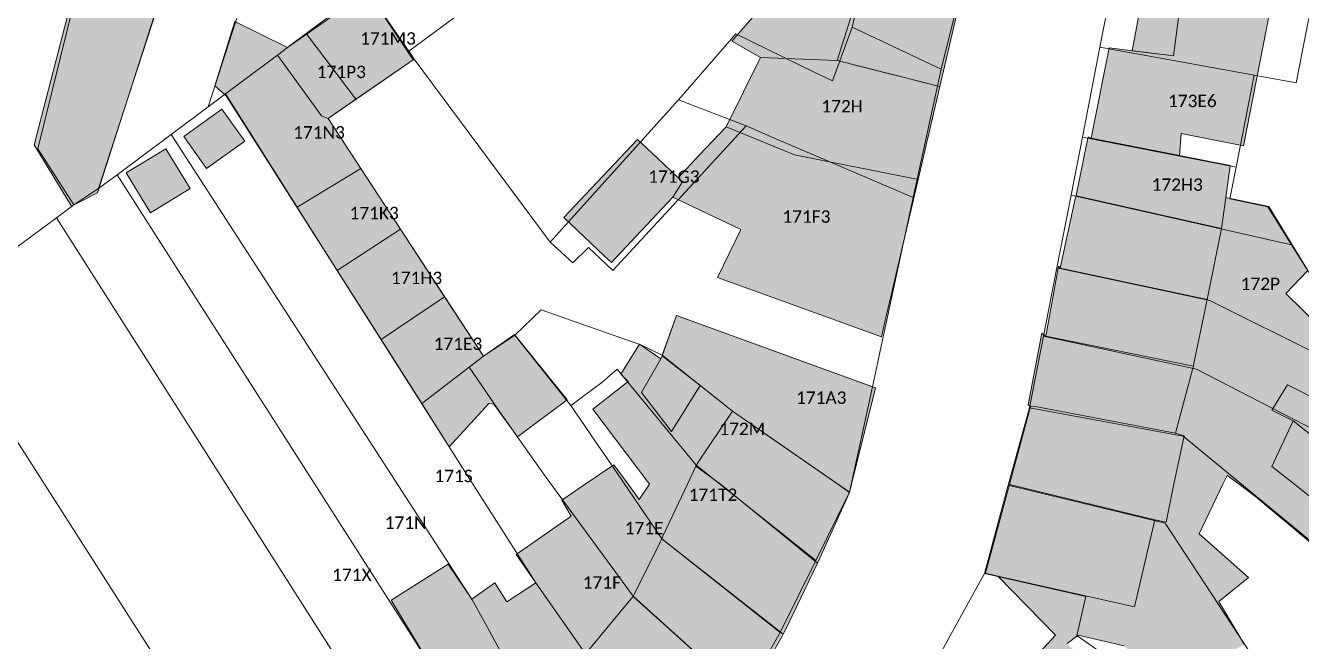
# Model space of a CAD drawing. Header units: metres. Extents: x 113120 to 240396, y 120329 to 242116.
# Drawn here: x 119761.8 to 119844, y 121664.9 to 121704.6 of the extents above; entities that cross this region are included whole.
import ezdxf

# ---------------------------------------------------------------- set-up
doc = ezdxf.new("R2010")
doc.units = ezdxf.units.M
doc.header["$LTSCALE"] = 3
for name, color, linetype, lineweight in [('Bpn_CaPa', 78, 'Continuous', 0), ('Bpn_ReBu', 4, 'Continuous', 0), ('Bpt_CaNu', 7, 'Continuous', 0), ('Hachure bâtiment', 11, 'Continuous', 0)]:
    doc.layers.add(name, color=color, linetype=linetype, lineweight=lineweight)
doc.styles.add('Legend', font='')
doc.styles.get('Legend').set_extended_font_data('Calibri')

msp = doc.modelspace()

# ---------------------------------------------------------------- hatches: boundary and pattern name
at = {"layer": 'Hachure bâtiment'}
h = msp.add_hatch(color=256, dxfattribs=at)
h.dxf.hatch_style = 1
h.paths.add_polyline_path([(119770.289, 121735.385), (119779.215, 121733.559), (119770.924, 121707.927), (119766.388, 121693.774), (119764.711, 121692.925), (119762.309, 121696.884), (119767.252, 121715.968)])
h = msp.add_hatch(color=256, dxfattribs=at)
h.dxf.hatch_style = 1
h.paths.add_polyline_path([(119819.883, 121725.241), (119820.355, 121725.145), (119820.877, 121725.038), (119822.828, 121724.639), (119824.635, 121724.27), (119825.801, 121722.513), (119823.657, 121713.321), (119822.716, 121709.29), (119820.696, 121700.631), (119817.193, 121701.523), (119815.921, 121701.846), (119815.161, 121702.04), (119814.785, 121702.136), (119814.492, 121702.21), (119814.087, 121702.313), (119815.538, 121706.924), (119816.673, 121710.967), (119816.73, 121710.951), (119816.962, 121710.886), (119818.223, 121710.536), (119819.317, 121710.233), (119820.188, 121713.809), (119817.63, 121714.168), (119817.621, 121714.169), (119817.446, 121714.194), (119817.613, 121715.191), (119817.55, 121715.206), (119818.038, 121719.938)])
h = msp.add_hatch(color=256, dxfattribs=at)
h.dxf.hatch_style = 1
h.paths.add_polyline_path([(119835.753, 121702.618), (119833.084, 121702.939), (119834.302, 121709.416), (119836.603, 121709.018)], flags=16)
h.paths.add_polyline_path([(119842.843, 121710.141), (119847.753, 121709.251), (119847.653, 121708.901), (119852.382, 121707.971), (119859.254, 121706.621), (119858.72, 121703.118), (119852.52, 121704.001), (119851.86, 121699.564), (119849.82, 121699.668), (119850.353, 121705.718), (119848.12, 121706.118), (119847.02, 121702.318), (119845.103, 121702.651), (119845.57, 121705.468), (119842.17, 121706.468), (119840.27, 121696.818), (119836.253, 121697.601), (119836.136, 121696.179), (119830.448, 121697.296), (119831.603, 121703.118), (119835.753, 121702.618), (119836.603, 121709.018), (119832.37, 121709.751), (119832.77, 121711.968)])
h = msp.add_hatch(color=256, dxfattribs=at)
h.dxf.hatch_style = 1
h.paths.add_polyline_path([(119814.087, 121702.313), (119809.137, 121702.507), (119807.279, 121703.558), (119811.659, 121708.555), (119815.538, 121706.924)])
h = msp.add_hatch(color=256, dxfattribs=at)
h.dxf.hatch_style = 1
h.paths.add_polyline_path([(119786.744, 121702.36), (119781.27, 121698.568), (119791.27, 121683.251), (119793.286, 121684.651), (119796.67, 121680.451), (119793.47, 121678.068), (119791.953, 121680.168), (119791.62, 121680.201), (119789.07, 121677.418), (119774.686, 121700.026), (119773.953, 121700.668), (119775.253, 121704.818), (119778.653, 121703.151), (119783.803, 121706.768)])
h = msp.add_hatch(color=256, dxfattribs=at)
h.dxf.hatch_style = 1
h.paths.add_polyline_path([(119819.298, 121694.637), (119811.335, 121696.229), (119806.925, 121698.043), (119809.137, 121702.507), (119814.087, 121702.313), (119820.697, 121700.631), (119820.293, 121698.9)])
h = msp.add_hatch(color=256, dxfattribs=at)
h.dxf.hatch_style = 1
h.paths.add_polyline_path([(119775.903, 121697.118), (119773.42, 121695.351), (119771.953, 121697.401), (119774.42, 121699.168)], flags=17)
h = msp.add_hatch(color=256, dxfattribs=at)
h.dxf.hatch_style = 1
h.paths.add_polyline_path([(119803.491, 121693.498), (119804.107, 121694.482), (119803.818, 121694.754), (119805.183, 121696.199), (119806.925, 121698.043), (119810.391, 121696.617), (119811.335, 121696.229), (119819.298, 121694.637), (119817.475, 121686.821), (119817.456, 121686.737), (119817.283, 121685.996), (119816.934, 121684.502), (119806.365, 121688.333), (119807.861, 121691.411)])
h = msp.add_hatch(color=256, dxfattribs=at)
h.dxf.hatch_style = 1
h.paths.add_polyline_path([(119803.491, 121693.498), (119800.79, 121690.639), (119799.521, 121689.295), (119799.066, 121689.724), (119796.45, 121692.196), (119797.853, 121693.682), (119801.201, 121697.226), (119802.447, 121696.049), (119803.818, 121694.754), (119804.107, 121694.482)])
h = msp.add_hatch(color=256, dxfattribs=at)
h.dxf.hatch_style = 1
h.paths.add_polyline_path([(119830.448, 121697.296), (119836.136, 121696.179), (119839.42, 121695.534), (119839.135, 121693.484), (119838.877, 121691.633), (119838.856, 121691.484), (119829.475, 121693.598), (119829.52, 121693.818), (119830.21, 121697.191), (119830.257, 121697.382)])
h = msp.add_hatch(color=256, dxfattribs=at)
h.dxf.hatch_style = 1
h.paths.add_polyline_path([(119772.37, 121694.051), (119769.82, 121692.501), (119768.253, 121695.068), (119770.803, 121696.618)])
h = msp.add_hatch(color=256, dxfattribs=at)
h.dxf.hatch_style = 1
h.paths.add_polyline_path([(119841.903, 121692.901), (119844.408, 121688.787), (119843.003, 121687.284), (119845.253, 121685.084), (119846.029, 121686.05), (119848.453, 121682.334), (119847.253, 121681.834), (119848.853, 121680.851), (119847.786, 121679.051), (119843.103, 121681.401), (119842.103, 121679.784), (119843.47, 121679.084), (119842.103, 121676.151), (119843.553, 121675.001), (119846.67, 121672.518), (119846.353, 121671.984), (119847.384, 121671.066), (119848.503, 121670.068), (119846.57, 121668.018), (119845.07, 121669.184), (119846.036, 121670.051), (119841.07, 121674.201), (119839.986, 121675.001), (119839.21, 121675.574), (119838.936, 121675.001), (119837.403, 121671.801), (119840.603, 121668.984), (119838.67, 121667.451), (119840.32, 121664.701), (119837.553, 121663.018), (119836.82, 121664.051), (119834.82, 121662.251), (119832.57, 121664.601), (119829.603, 121665.268), (119828.903, 121664.734), (119832.353, 121661.434), (119829.453, 121658.368), (119832.17, 121653.951), (119827.803, 121650.951), (119830.353, 121644.951), (119827.536, 121643.901), (119828.72, 121641.368), (119827.053, 121640.684), (119827.253, 121640.434), (119825.22, 121639.301), (119826.036, 121637.684), (119821.953, 121635.018), (119822.15, 121634.673), (119822.308, 121634.398), (119821.303, 121633.751), (119824.57, 121626.718), (119821.886, 121625.251), (119819.72, 121629.001), (119818.453, 121628.268), (119817.553, 121629.768), (119816.503, 121629.251), (119815.153, 121632.051), (119813.82, 121630.618), (119816.503, 121626.284), (119811.32, 121622.718), (119811.753, 121621.751), (119810.053, 121620.568), (119806.153, 121626.818), (119803.953, 121628.901), (119801.84, 121625.875), (119796.179, 121630.43), (119798.779, 121633.803), (119800.587, 121635.755), (119807.653, 121629.501), (119811.52, 121634.268), (119812.12, 121633.901), (119814.866, 121637.487), (119818.055, 121641.651), (119818.238, 121641.89), (119821.338, 121645.934), (119824.353, 121649.868), (119824.003, 121650.218), (119826.37, 121653.768), (119829.203, 121658.018), (119825.111, 121661.976), (119828.153, 121665.268), (119824.432, 121669.089), (119833.253, 121667.101), (119834.553, 121672.701), (119835.286, 121672.568), (119835.786, 121675.001), (119836.453, 121678.118), (119835.886, 121678.284), (119836.983, 121682.393), (119837.041, 121682.61), (119837.076, 121682.782), (119837.922, 121686.918), (119838.811, 121691.264), (119838.856, 121691.484), (119838.877, 121691.633), (119839.135, 121693.484)])
h.paths.add_polyline_path([(119843.103, 121681.401), (119847.786, 121679.051), (119846.359, 121676.807), (119843.47, 121679.084), (119842.103, 121679.784)], flags=16)
h = msp.add_hatch(color=256, dxfattribs=at)
h.dxf.hatch_style = 1
h.paths.add_polyline_path([(119838.856, 121691.484), (119838.811, 121691.264), (119837.922, 121686.918), (119828.453, 121688.934), (119829.417, 121693.398), (119829.475, 121693.598)])
h = msp.add_hatch(color=256, dxfattribs=at)
h.dxf.hatch_style = 1
h.paths.add_polyline_path([(119828.453, 121688.934), (119837.922, 121686.918), (119837.076, 121682.782), (119837.041, 121682.61), (119827.52, 121684.551), (119828.343, 121689.049)], flags=17)
h = msp.add_hatch(color=256, dxfattribs=at)
h.dxf.hatch_style = 1
h.paths.add_polyline_path([(119816.553, 121681.218), (119815.003, 121675.001), (119814.871, 121674.482), (119814.12, 121675.001), (119807.32, 121679.718), (119805.121, 121676.424), (119804.966, 121676.171), (119804.42, 121675.001), (119802.863, 121671.691), (119802.767, 121671.487), (119802.703, 121671.351), (119801.003, 121667.934), (119800.919, 121667.767), (119800.779, 121667.598), (119797.964, 121664.202), (119797.868, 121664.086), (119797.717, 121663.919), (119794.592, 121660.442), (119794.491, 121660.33), (119794.383, 121660.204), (119791.92, 121657.051), (119789.008, 121653.16), (119788.841, 121652.936), (119783.797, 121660.798), (119787.753, 121663.518), (119785.329, 121667.537), (119789.003, 121669.851), (119790.536, 121667.601), (119792.003, 121668.651), (119792.786, 121667.434), (119794.653, 121668.651), (119793.386, 121670.484), (119796.92, 121672.951), (119796.32, 121673.984), (119797.836, 121675.001), (119799.67, 121676.251), (119800.603, 121675.001), (119801.32, 121674.018), (119801.97, 121675.001), (119798.32, 121679.834), (119800.603, 121681.618), (119800.136, 121682.101), (119801.345, 121684.035), (119802.707, 121683.082), (119801.47, 121680.918), (119803.403, 121678.401), (119805.253, 121681.368), (119802.798, 121683.276), (119803.72, 121685.868)])
h = msp.add_hatch(color=256, dxfattribs=at)
h.dxf.hatch_style = 1
h.paths.add_polyline_path([(119827.52, 121684.551), (119837.041, 121682.61), (119836.983, 121682.393), (119835.886, 121678.284), (119826.744, 121680.031), (119826.548, 121680.009), (119826.38, 121680.124), (119827.276, 121684.736)], flags=17)
h = msp.add_hatch(color=256, dxfattribs=at)
h.dxf.hatch_style = 1
h.paths.add_polyline_path([(119805.253, 121681.368), (119803.403, 121678.401), (119801.47, 121680.918), (119802.707, 121683.082), (119802.798, 121683.276)], flags=17)
h = msp.add_hatch(color=256, dxfattribs=at)
h.dxf.hatch_style = 1
h.paths.add_polyline_path([(119843.47, 121679.084), (119846.359, 121676.807), (119844.653, 121674.124), (119843.553, 121675.001), (119842.103, 121676.151)], flags=17)
h.paths.add_polyline_path([(119843.103, 121681.401), (119847.786, 121679.051), (119846.359, 121676.807), (119843.47, 121679.084), (119842.103, 121679.784)], flags=16)
h = msp.add_hatch(color=256, dxfattribs=at)
h.dxf.hatch_style = 1
h.paths.add_polyline_path([(119814.12, 121675.001), (119814.871, 121674.482), (119812.93, 121670.189), (119812.805, 121669.917), (119806.553, 121675.001), (119804.966, 121676.171), (119805.121, 121676.424), (119807.32, 121679.718)], flags=17)
h = msp.add_hatch(color=256, dxfattribs=at)
h.dxf.hatch_style = 1
h.paths.add_polyline_path([(119835.886, 121678.284), (119836.453, 121678.118), (119835.786, 121675.001), (119835.286, 121672.568), (119834.553, 121672.701), (119825.186, 121674.979), (119826.548, 121680.009), (119826.744, 121680.031)], flags=17)
h = msp.add_hatch(color=256, dxfattribs=at)
h.dxf.hatch_style = 1
h.paths.add_polyline_path([(119806.553, 121675.001), (119812.805, 121669.917), (119810.7, 121665.537), (119810.603, 121665.334), (119802.767, 121671.487), (119802.863, 121671.691), (119804.42, 121675.001), (119804.966, 121676.171)], flags=17)
h = msp.add_hatch(color=256, dxfattribs=at)
h.dxf.hatch_style = 1
h.paths.add_polyline_path([(119834.553, 121672.701), (119833.253, 121667.101), (119824.432, 121669.089), (119823.636, 121669.268), (119825.186, 121674.979)], flags=17)
h = msp.add_hatch(color=256, dxfattribs=at)
h.dxf.hatch_style = 1
h.paths.add_polyline_path([(119810.603, 121665.334), (119810.513, 121665.17), (119808.322, 121661.335), (119808.222, 121661.199), (119800.919, 121667.767), (119801.003, 121667.934), (119802.703, 121671.351), (119802.767, 121671.487)], flags=17)
h = msp.add_hatch(color=256, dxfattribs=at)
h.dxf.hatch_style = 1
h.paths.add_polyline_path([(119808.222, 121661.199), (119808.106, 121661.052), (119805.29, 121657.498), (119797.868, 121664.086), (119797.964, 121664.202), (119800.779, 121667.598), (119800.919, 121667.767)], flags=17)

# ---------------------------------------------------------------- linework, layer by layer
at = {"layer": 'Bpn_CaPa'}
for points in [[(119765.364, 121735.882), (119771.527, 121734.583), (119767.253, 121715.667), (119762.553, 121696.617), (119764.87, 121693.017), (119763.747, 121692.179), (119760.129, 121689.478), (119754.233, 121699.847), (119759.082, 121702.779), (119760.745, 121710.465), (119765.364, 121735.882)], [(119771.527, 121734.583), (119778.572, 121733.194), (119773.46, 121716.912), (119770.97, 121707.967), (119766.47, 121694.05), (119765.846, 121693.647), (119764.87, 121693.017), (119762.553, 121696.617), (119767.253, 121715.667), (119771.527, 121734.583)], [(119767.663, 121694.938), (119766.47, 121694.05), (119770.97, 121707.967), (119773.46, 121716.912), (119778.572, 121733.194), (119785.269, 121731.873), (119781.961, 121722.268), (119781.038, 121719.873), (119775.753, 121706.167), (119773.533, 121699.325), (119771.141, 121697.538), (119767.663, 121694.938)], [(119785.871, 121708.63), (119783.696, 121706.924), (119779.849, 121704.048), (119778.925, 121703.357), (119777.995, 121702.662), (119774.652, 121700.161), (119773.533, 121699.325), (119775.753, 121706.167), (119781.038, 121719.873), (119781.961, 121722.268), (119785.269, 121731.873), (119791.543, 121730.636), (119789.329, 121720.371), (119788.216, 121716.591), (119787.072, 121712.707), (119786.965, 121712.344), (119786.656, 121711.294), (119785.871, 121708.63)], [(119785.871, 121708.63), (119787.188, 121709.663), (119788.648, 121710.808), (119792.227, 121713.682), (119799.319, 121719.286), (119801.938, 121721.401), (119803.703, 121728.194), (119808.166, 121727.272), (119805.976, 121717.481), (119797.586, 121711.133), (119795.535, 121709.601), (119786.462, 121702.909), (119783.696, 121706.924), (119785.871, 121708.63)], [(119815.053, 121704.45), (119813.782, 121701.005), (119812.635, 121701.531), (119807.553, 121704.017), (119803.853, 121699.767), (119796.544, 121691.666), (119795.583, 121690.592), (119786.803, 121702.4), (119786.462, 121702.909), (119795.535, 121709.601), (119797.586, 121711.133), (119805.976, 121717.481), (119808.166, 121727.272), (119819.972, 121724.829), (119818.817, 121719.691), (119818.591, 121719.742), (119817.552, 121715.25), (119815.053, 121704.45)], [(119815.053, 121704.45), (119817.552, 121715.25), (119818.591, 121719.742), (119818.817, 121719.691), (119819.972, 121724.829), (119824.495, 121723.879), (119825.447, 121722.281), (119823.603, 121713.083), (119820.777, 121701.743), (119815.053, 121704.45)], [(119840.956, 121701.358), (119838.004, 121701.893), (119831.018, 121703.16), (119832.737, 121711.941), (119834.687, 121721.897), (119844.605, 121719.934), (119842.68, 121710.138), (119841.967, 121706.505), (119844.673, 121706.014), (119843.662, 121700.867), (119840.956, 121701.358)], [(119839.791, 121695.428), (119840.956, 121701.358), (119843.662, 121700.867), (119844.673, 121706.014), (119841.967, 121706.505), (119842.68, 121710.138), (119844.605, 121719.934), (119849.518, 121718.991), (119847.687, 121709.23), (119847.13, 121706.263), (119849.104, 121681.397), (119843.373, 121690.43), (119841.837, 121692.88), (119839.392, 121693.395), (119839.791, 121695.428)], [(119786.462, 121702.909), (119786.803, 121702.4), (119783.059, 121699.807), (119779.849, 121704.048), (119783.696, 121706.924), (119786.462, 121702.909)], [(119815.053, 121704.45), (119820.777, 121701.743), (119818.987, 121693.474), (119810.838, 121696.96), (119810.12, 121697.267), (119808.209, 121698.089), (119803.853, 121699.767), (119807.553, 121704.017), (119812.635, 121701.531), (119813.782, 121701.005), (119815.053, 121704.45)], [(119781.27, 121698.567), (119780.845, 121698.744), (119777.995, 121702.662), (119778.925, 121703.357), (119779.849, 121704.048), (119783.059, 121699.807), (119781.27, 121698.567)], [(119839.791, 121695.428), (119829.885, 121697.373), (119831.018, 121703.16), (119838.004, 121701.893), (119840.956, 121701.358), (119839.791, 121695.428)], [(119779.273, 121692.86), (119774.652, 121700.161), (119777.995, 121702.662), (119780.845, 121698.744), (119781.27, 121698.567), (119783.368, 121695.356), (119779.273, 121692.86)], [(119791.27, 121683.25), (119788.768, 121687.086), (119785.929, 121691.433), (119783.368, 121695.356), (119781.27, 121698.567), (119783.059, 121699.807), (119786.803, 121702.4), (119795.583, 121690.592), (119797.033, 121689.261), (119798.045, 121690.251), (119799.612, 121688.772), (119803.803, 121693.3), (119807.017, 121696.784), (119808.209, 121698.089), (119810.12, 121697.267), (119810.838, 121696.96), (119818.987, 121693.474), (119816.981, 121684.212), (119816.349, 121681.291), (119803.72, 121685.867), (119802.791, 121683.324), (119801.386, 121684), (119801.292, 121684.034), (119795.003, 121686.25), (119793.303, 121684.6), (119791.27, 121683.25)], [(119779.273, 121692.86), (119779.557, 121692.411), (119781.853, 121688.784), (119784.675, 121684.325), (119787.3, 121680.2), (119789.07, 121677.417), (119790.525, 121675.111), (119794.653, 121668.65), (119797.853, 121664.067), (119805.088, 121657.671), (119802.152, 121654.024), (119794.491, 121660.329), (119791.511, 121665.808), (119790.536, 121667.6), (119771.141, 121697.538), (119773.533, 121699.325), (119774.652, 121700.161), (119779.273, 121692.86)], [(119795.583, 121690.592), (119796.544, 121691.666), (119803.853, 121699.767), (119808.209, 121698.089), (119807.017, 121696.784), (119803.803, 121693.3), (119799.612, 121688.772), (119798.045, 121690.251), (119797.033, 121689.261), (119795.583, 121690.592)], [(119799.298, 121650.478), (119791.923, 121657.048), (119790.088, 121659.893), (119788.608, 121662.191), (119787.786, 121663.467), (119767.663, 121694.938), (119771.141, 121697.538), (119790.536, 121667.6), (119791.511, 121665.808), (119794.491, 121660.329), (119802.152, 121654.024), (119799.298, 121650.478)], [(119839.791, 121695.428), (119839.392, 121693.395), (119841.837, 121692.88), (119843.373, 121690.43), (119839.003, 121691.415), (119829.153, 121693.635), (119829.885, 121697.373), (119839.791, 121695.428)], [(119781.853, 121688.784), (119779.557, 121692.411), (119779.273, 121692.86), (119783.368, 121695.356), (119785.929, 121691.433), (119781.853, 121688.784)], [(119796.097, 121646.503), (119788.808, 121652.892), (119787.095, 121655.562), (119785.728, 121657.692), (119784.456, 121659.672), (119763.747, 121692.179), (119764.87, 121693.017), (119765.846, 121693.647), (119766.47, 121694.05), (119767.663, 121694.938), (119787.786, 121663.467), (119788.608, 121662.191), (119790.088, 121659.893), (119791.923, 121657.048), (119799.298, 121650.478), (119796.097, 121646.503)], [(119849.104, 121681.397), (119845.348, 121683.234), (119838.105, 121686.844), (119828.235, 121688.946), (119829.153, 121693.635), (119839.003, 121691.415), (119843.373, 121690.43), (119849.104, 121681.397)], [(119796.097, 121646.503), (119793.07, 121642.743), (119789.771, 121638.622), (119785.953, 121641.85), (119782.153, 121645.15), (119777.47, 121652.35), (119755.789, 121686.232), (119756.318, 121686.628), (119757.216, 121687.326), (119760.129, 121689.478), (119763.747, 121692.179), (119784.456, 121659.672), (119785.728, 121657.692), (119787.095, 121655.562), (119788.808, 121652.892), (119796.097, 121646.503)], [(119784.675, 121684.325), (119781.853, 121688.784), (119785.929, 121691.433), (119788.768, 121687.086), (119784.675, 121684.325)], [(119827.374, 121684.546), (119828.235, 121688.946), (119838.105, 121686.844), (119845.348, 121683.234), (119849.104, 121681.397), (119856.86, 121680.262), (119855.009, 121672.157), (119854.187, 121673.713), (119843.459, 121679.227), (119837.237, 121682.426), (119827.374, 121684.546)], [(119784.675, 121684.325), (119788.768, 121687.086), (119791.27, 121683.25), (119790.347, 121682.541), (119787.3, 121680.2), (119784.675, 121684.325)], [(119752.342, 121683.664), (119755.789, 121686.232), (119777.47, 121652.35), (119782.153, 121645.15), (119785.953, 121641.85), (119789.771, 121638.622), (119786.525, 121634.567), (119783.261, 121630.55), (119775.32, 121636.5), (119771.67, 121641.85), (119751.149, 121670.306), (119748.723, 121673.67), (119753.999, 121677.425), (119750.78, 121682.497), (119752.342, 121683.664)], [(119812.702, 121670.09), (119804.997, 121676.238), (119799.891, 121682.411), (119798.917, 121681.568), (119796.917, 121680.088), (119793.303, 121684.6), (119795.003, 121686.25), (119801.292, 121684.034), (119801.386, 121684), (119802.791, 121683.324), (119807.32, 121679.717), (119814.87, 121674.483), (119812.702, 121670.09)], [(119816.349, 121681.291), (119814.87, 121674.483), (119807.32, 121679.717), (119802.791, 121683.324), (119803.72, 121685.867), (119816.349, 121681.291)], [(119810.407, 121665.442), (119808.052, 121661.353), (119800.936, 121667.799), (119795.311, 121675.429), (119794.114, 121677.144), (119792.305, 121679.681), (119790.347, 121682.541), (119791.27, 121683.25), (119793.303, 121684.6), (119796.917, 121680.088), (119798.481, 121677.788), (119799.199, 121676.732), (119802.767, 121671.486), (119810.407, 121665.442)], [(119874.799, 121640.085), (119868.732, 121636.364), (119847.437, 121668.997), (119845.482, 121670.607), (119836.387, 121678.097), (119826.47, 121679.93), (119827.374, 121684.546), (119837.237, 121682.426), (119843.459, 121679.227), (119854.187, 121673.713), (119855.009, 121672.157), (119857.956, 121666.578), (119874.799, 121640.085)], [(119790.347, 121682.541), (119792.305, 121679.681), (119794.114, 121677.144), (119795.311, 121675.429), (119800.936, 121667.799), (119808.052, 121661.353), (119805.088, 121657.671), (119797.853, 121664.067), (119794.653, 121668.65), (119790.525, 121675.111), (119789.07, 121677.417), (119787.3, 121680.2), (119790.347, 121682.541)], [(119810.407, 121665.442), (119802.767, 121671.486), (119799.199, 121676.732), (119798.481, 121677.788), (119796.917, 121680.088), (119798.917, 121681.568), (119799.891, 121682.411), (119804.997, 121676.238), (119812.702, 121670.09), (119810.407, 121665.442)], [(119868.732, 121636.364), (119861.824, 121631.932), (119835.211, 121672.505), (119825.111, 121674.949), (119826.47, 121679.93), (119836.387, 121678.097), (119845.482, 121670.607), (119847.437, 121668.997), (119868.732, 121636.364)], [(119861.824, 121631.932), (119852.883, 121626.299), (119833.113, 121661.022), (119831.389, 121663.952), (119829.537, 121665.247), (119830.106, 121667.774), (119823.57, 121669.247), (119825.111, 121674.949), (119835.211, 121672.505), (119861.824, 121631.932)], [(119848.382, 121623.466), (119842.179, 121635.428), (119836.487, 121632.162), (119830.552, 121645.029), (119826.64, 121653.511), (119818.188, 121659.443), (119821.412, 121665.317), (119823.57, 121669.247), (119830.106, 121667.774), (119829.537, 121665.247), (119831.389, 121663.952), (119833.113, 121661.022), (119852.883, 121626.299), (119848.382, 121623.466)]]:
    msp.add_lwpolyline(points, close=True, dxfattribs=at)
at = {"layer": 'Bpn_ReBu'}
for points in [[(119770.289, 121735.385), (119779.215, 121733.559), (119770.924, 121707.927), (119766.388, 121693.774), (119764.711, 121692.925), (119762.309, 121696.884), (119767.252, 121715.968), (119770.289, 121735.385)], [(119835.753, 121702.618), (119833.084, 121702.939), (119834.302, 121709.416), (119836.603, 121709.018), (119835.753, 121702.618)], [(119814.087, 121702.313), (119809.137, 121702.507), (119807.279, 121703.558), (119811.659, 121708.555), (119815.538, 121706.924), (119814.087, 121702.313)], [(119786.744, 121702.36), (119781.27, 121698.568), (119791.27, 121683.251), (119793.286, 121684.651), (119796.67, 121680.451), (119793.47, 121678.068), (119791.953, 121680.168), (119791.62, 121680.201), (119789.07, 121677.418), (119774.686, 121700.026), (119773.953, 121700.668), (119775.253, 121704.818), (119778.653, 121703.151), (119783.803, 121706.768), (119786.744, 121702.36)], [(119819.298, 121694.637), (119811.335, 121696.229), (119806.925, 121698.043), (119809.137, 121702.507), (119814.087, 121702.313), (119820.697, 121700.631), (119820.293, 121698.9), (119819.298, 121694.637)], [(119775.903, 121697.118), (119773.42, 121695.351), (119771.953, 121697.401), (119774.42, 121699.168), (119775.903, 121697.118)], [(119803.491, 121693.498), (119804.107, 121694.482), (119803.818, 121694.754), (119805.183, 121696.199), (119806.925, 121698.043), (119810.391, 121696.617), (119811.335, 121696.229), (119819.298, 121694.637), (119817.475, 121686.821), (119817.456, 121686.737), (119817.283, 121685.996), (119816.934, 121684.502), (119806.365, 121688.333), (119807.861, 121691.411), (119803.491, 121693.498)], [(119803.491, 121693.498), (119800.79, 121690.639), (119799.521, 121689.295), (119799.066, 121689.724), (119796.45, 121692.196), (119797.853, 121693.682), (119801.201, 121697.226), (119802.447, 121696.049), (119803.818, 121694.754), (119804.107, 121694.482), (119803.491, 121693.498)], [(119830.448, 121697.296), (119836.136, 121696.179), (119839.42, 121695.534), (119839.135, 121693.484), (119838.877, 121691.633), (119838.856, 121691.484), (119829.475, 121693.598), (119829.52, 121693.818), (119830.21, 121697.191), (119830.257, 121697.382), (119830.448, 121697.296)], [(119772.37, 121694.051), (119769.82, 121692.501), (119768.253, 121695.068), (119770.803, 121696.618), (119772.37, 121694.051)], [(119838.856, 121691.484), (119838.811, 121691.264), (119837.922, 121686.918), (119828.453, 121688.934), (119829.417, 121693.398), (119829.475, 121693.598), (119838.856, 121691.484)], [(119828.453, 121688.934), (119837.922, 121686.918), (119837.076, 121682.782), (119837.041, 121682.61), (119827.52, 121684.551), (119828.343, 121689.049), (119828.453, 121688.934)], [(119827.52, 121684.551), (119837.041, 121682.61), (119836.983, 121682.393), (119835.886, 121678.284), (119826.744, 121680.031), (119826.548, 121680.009), (119826.38, 121680.124), (119827.276, 121684.736), (119827.52, 121684.551)], [(119805.253, 121681.368), (119803.403, 121678.401), (119801.47, 121680.918), (119802.707, 121683.082), (119802.798, 121683.276), (119805.253, 121681.368)], [(119843.103, 121681.401), (119847.786, 121679.051), (119846.359, 121676.807), (119843.47, 121679.084), (119842.103, 121679.784), (119843.103, 121681.401)], [(119814.12, 121675.001), (119814.871, 121674.482), (119812.93, 121670.189), (119812.805, 121669.917), (119806.553, 121675.001), (119804.966, 121676.171), (119805.121, 121676.424), (119807.32, 121679.718), (119814.12, 121675.001)], [(119835.886, 121678.284), (119836.453, 121678.118), (119835.786, 121675.001), (119835.286, 121672.568), (119834.553, 121672.701), (119825.186, 121674.979), (119826.548, 121680.009), (119826.744, 121680.031), (119835.886, 121678.284)], [(119843.47, 121679.084), (119846.359, 121676.807), (119844.653, 121674.124), (119843.553, 121675.001), (119842.103, 121676.151), (119843.47, 121679.084)], [(119806.553, 121675.001), (119812.805, 121669.917), (119810.7, 121665.537), (119810.603, 121665.334), (119802.767, 121671.487), (119802.863, 121671.691), (119804.42, 121675.001), (119804.966, 121676.171), (119806.553, 121675.001)], [(119834.553, 121672.701), (119833.253, 121667.101), (119824.432, 121669.089), (119823.636, 121669.268), (119825.186, 121674.979), (119834.553, 121672.701)], [(119810.603, 121665.334), (119810.513, 121665.17), (119808.322, 121661.335), (119808.222, 121661.199), (119800.919, 121667.767), (119801.003, 121667.934), (119802.703, 121671.351), (119802.767, 121671.487), (119810.603, 121665.334)], [(119808.222, 121661.199), (119808.106, 121661.052), (119805.29, 121657.498), (119797.868, 121664.086), (119797.964, 121664.202), (119800.779, 121667.598), (119800.919, 121667.767), (119808.222, 121661.199)]]:
    msp.add_lwpolyline(points, close=True, dxfattribs=at)
for points in [[(119822.716, 121709.29), (119820.696, 121700.631), (119817.193, 121701.523), (119815.921, 121701.846), (119815.161, 121702.04), (119814.785, 121702.136), (119814.492, 121702.21), (119814.087, 121702.313), (119815.538, 121706.924)], [(119842.17, 121706.468), (119840.27, 121696.818), (119836.253, 121697.601), (119836.136, 121696.179), (119830.448, 121697.296), (119831.603, 121703.118), (119835.753, 121702.618), (119836.603, 121709.018)], [(119825.111, 121661.976), (119828.153, 121665.268), (119824.432, 121669.089), (119833.253, 121667.101), (119834.553, 121672.701), (119835.286, 121672.568), (119835.786, 121675.001), (119836.453, 121678.118), (119835.886, 121678.284), (119836.983, 121682.393), (119837.041, 121682.61), (119837.076, 121682.782), (119837.922, 121686.918), (119838.811, 121691.264), (119838.856, 121691.484), (119838.877, 121691.633), (119839.135, 121693.484), (119841.903, 121692.901), (119841.903, 121692.901), (119844.408, 121688.787), (119843.003, 121687.284), (119845.253, 121685.084)], [(119787.753, 121663.518), (119785.329, 121667.537), (119789.003, 121669.851), (119790.536, 121667.601), (119792.003, 121668.651), (119792.786, 121667.434), (119794.653, 121668.651), (119793.386, 121670.484), (119796.92, 121672.951), (119796.32, 121673.984), (119797.836, 121675.001), (119799.67, 121676.251), (119800.603, 121675.001), (119801.32, 121674.018), (119801.97, 121675.001), (119798.32, 121679.834), (119800.603, 121681.618), (119800.136, 121682.101), (119801.345, 121684.035), (119802.707, 121683.082), (119801.47, 121680.918), (119803.403, 121678.401), (119805.253, 121681.368), (119802.798, 121683.276), (119803.72, 121685.868), (119816.553, 121681.218), (119816.553, 121681.218), (119815.003, 121675.001), (119814.871, 121674.482), (119814.12, 121675.001), (119807.32, 121679.718), (119805.121, 121676.424), (119804.966, 121676.171), (119804.42, 121675.001), (119802.863, 121671.691), (119802.767, 121671.487), (119802.703, 121671.351), (119801.003, 121667.934), (119800.919, 121667.767), (119800.779, 121667.598), (119797.964, 121664.202)], [(119847.786, 121679.051), (119843.103, 121681.401), (119842.103, 121679.784), (119843.47, 121679.084), (119842.103, 121676.151), (119843.553, 121675.001), (119846.67, 121672.518)], [(119846.036, 121670.051), (119841.07, 121674.201), (119839.986, 121675.001), (119839.21, 121675.574), (119838.936, 121675.001), (119837.403, 121671.801), (119840.603, 121668.984), (119838.67, 121667.451), (119840.32, 121664.701)], [(119832.57, 121664.601), (119829.603, 121665.268), (119828.903, 121664.734)]]:
    msp.add_lwpolyline(points, dxfattribs=at)

# ---------------------------------------------------------------- texts
at = {"layer": 'Bpt_CaNu', "char_height": 0.8, "attachment_point": 7, "style": 'Legend'}
for s, insert in [('171M3', (119783.326, 121703.32)), ('171P3', (119780.528, 121701.166)), ('172H', (119813.058, 121698.962)), ('173E6', (119835.406, 121699.294)), ('171N3', (119779.01, 121697.272)), ('171G3', (119801.896, 121694.419)), ('172H3', (119834.348, 121693.902)), ('171K3', (119782.643, 121692.07)), ('171F3', (119810.545, 121691.845)), ('171H3', (119785.311, 121687.893)), ('172P', (119840.085, 121687.516)), ('171E3', (119788.062, 121683.643)), ('171A3', (119811.425, 121680.175)), ('172M', (119806.476, 121678.17)), ('171S', (119788.115, 121675.129)), ('171T2', (119804.501, 121673.926)), ('171N', (119784.907, 121672.129)), ('171E', (119800.377, 121671.78)), ('171X', (119781.522, 121668.77)), ('171F', (119797.676, 121668.272))]:
    msp.add_mtext(s, dxfattribs=dict(at, insert=insert))

doc.saveas('drawing.dxf')
